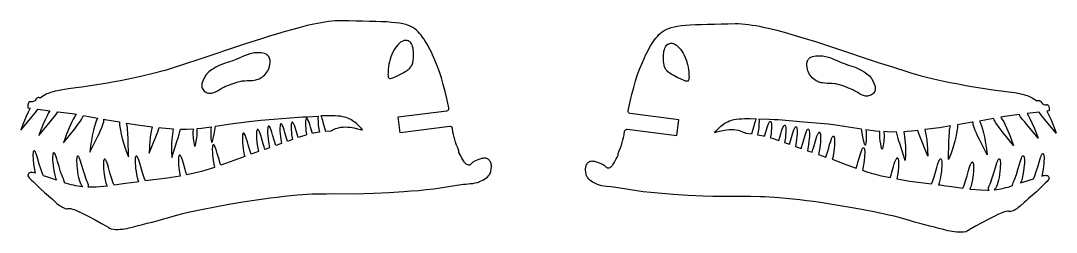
# Model space of a CAD drawing. Header units: millimetres. Extents: x 730 to 1091, y 114 to 329.
# Drawn here: x 960.9 to 1090.6, y 113.9 to 140.5 of the extents above; entities that cross this region are included whole.
import ezdxf

# ---------------------------------------------------------------- set-up
doc = ezdxf.new("R2010")
doc.units = ezdxf.units.MM

msp = doc.modelspace()

# ---------------------------------------------------------------- linework, layer by layer
at = {"flags": 128}
for points in [[(1008.429253, 126.403298), (1008.171798, 128.386658), (1014.250963, 129.175781, 0.439049), (1014.505557, 129.53674), (1014.253642, 130.700777), (1014.038321, 131.596543), (1013.80954, 132.455829), (1013.567602, 133.27775), (1013.312809, 134.06142), (1013.045465, 134.805953), (1012.765871, 135.510463), (1012.474331, 136.174066), (1012.324176, 136.490248), (1012.171147, 136.795873), (1012.015284, 137.090827), (1011.856623, 137.375), (1011.695202, 137.648281), (1011.53106, 137.910561), (1011.364234, 138.161727), (1011.194761, 138.401669), (1011.022681, 138.630277), (1010.84803, 138.847441), (1010.654522, 139.064966), (1010.450956, 139.2612), (1010.23222, 139.437242), (1009.993208, 139.594193), (1009.728808, 139.733148), (1009.433912, 139.85521), (1009.103409, 139.961475), (1008.732192, 140.053044), (1008.31515, 140.131014), (1007.847173, 140.196485), (1007.323153, 140.250556), (1006.73798, 140.294326), (1006.086544, 140.328893), (1005.363737, 140.355357), (1004.564449, 140.374816), (1003.68357, 140.388369), (1002.86282, 140.411031), (1001.977865, 140.443066), (1001.093479, 140.457875), (1000.671742, 140.450508), (1000.274439, 140.42886), (999.861433, 140.389728), (999.424738, 140.336111), (998.972662, 140.270241), (998.513511, 140.194349), (998.055595, 140.110666), (997.607221, 140.021423), (996.772326, 139.83518), (995.876567, 139.610714), (994.953042, 139.362876), (994.005862, 139.094473), (993.039143, 138.808313), (992.056998, 138.507204), (991.063541, 138.193954), (989.059148, 137.542258), (987.058876, 136.875689), (985.095634, 136.216707), (983.202333, 135.587774), (981.411887, 135.01135), (979.491691, 134.387409), (978.982174, 134.229104), (978.41844, 134.067255), (977.805787, 133.902934), (977.14951, 133.737208), (976.454905, 133.571145), (975.72727, 133.405817), (974.971902, 133.24229), (974.194095, 133.081633), (973.399146, 132.924916), (972.592354, 132.773206), (971.779012, 132.627574), (970.964419, 132.489088), (970.153869, 132.358816), (969.352661, 132.237827), (968.56609, 132.127191), (967.799453, 132.027975), (966.893365, 131.909986), (966.134074, 131.795785), (965.501163, 131.679922), (965.225719, 131.619663), (964.974211, 131.556944), (964.744088, 131.491083), (964.532799, 131.4214), (964.33779, 131.347213), (964.156508, 131.26784), (963.986402, 131.1826), (963.824919, 131.090812), (963.669505, 130.991794), (963.517611, 130.884865), (963.319468, 130.754257), (963.24135, 130.79058), (963.161749, 130.81096), (963.083545, 130.814561), (963.009621, 130.800548), (962.975563, 130.784351), (962.937056, 130.756771), (962.847926, 130.669361), (962.744682, 130.542109), (962.629784, 130.378804), (962.476324, 130.319847), (962.341702, 130.283306), (962.230274, 130.270577), (962.184619, 130.273579), (962.146396, 130.283059), (962.10211, 130.295943), (962.060585, 130.300612), (962.021825, 130.297079), (961.985839, 130.285357), (961.952633, 130.265462), (961.922214, 130.237405), (961.869762, 130.156865), (961.828535, 130.043849), (961.798588, 129.898464), (961.779973, 129.720822), (961.772744, 129.511034), (962.092806, 129.472079), (961.836563, 128.98041), (961.587759, 128.461086), (961.35747, 127.935187), (961.156774, 127.423793), (960.901547, 126.727457), (962.34241, 128.448746), (962.736791, 128.933688), (963.051147, 129.355441), (964.553071, 129.172644), (964.401369, 128.907067), (964.247683, 128.622543), (963.943818, 128.014763), (963.660391, 127.385524), (963.532252, 127.074178), (963.416317, 126.771049), (963.16109, 126.074713), (964.601952, 127.796001), (964.900295, 128.159498), (965.156165, 128.487426), (965.369524, 128.781225), (965.540331, 129.042333), (967.357299, 128.80224), (967.830775, 128.717935), (967.663993, 128.439611), (967.488866, 128.121674), (967.309667, 127.772607), (967.130668, 127.400897), (966.956143, 127.015032), (966.790365, 126.623498), (966.637607, 126.234783), (966.502142, 125.857372), (966.26348, 125.155185), (967.663169, 126.910119), (968.064191, 127.427813), (968.380848, 127.871619), (968.507651, 128.066943), (968.613499, 128.245153), (968.698435, 128.406698), (968.762504, 128.552032), (970.525546, 128.238108), (970.467385, 128.118779), (970.406757, 127.975816), (970.280503, 127.627735), (970.151594, 127.211354), (970.024838, 126.744172), (969.905046, 126.24368), (969.797025, 125.727374), (969.705587, 125.212749), (969.635538, 124.717297), (969.546954, 123.98097), (970.554263, 125.987024), (970.745501, 126.37619), (970.909324, 126.727701), (971.045944, 127.042433), (971.155571, 127.321265), (971.238417, 127.565074), (971.294692, 127.774741), (971.324608, 127.951142), (971.328376, 128.095156), (971.441167, 128.075073), (973.286996, 127.762916), (973.276788, 127.65469), (973.277822, 127.517058), (973.289469, 127.352857), (973.311101, 127.164924), (973.381803, 126.729215), (973.484898, 126.23263), (973.615357, 125.697869), (973.768148, 125.147634), (973.938242, 124.604625), (974.120609, 124.09154), (974.384566, 123.398465), (974.343571, 125.642844), (974.322066, 126.30271), (974.282388, 126.849894), (974.25509, 127.082199), (974.22248, 127.287495), (974.184299, 127.46617), (974.140291, 127.61861), (975.530041, 127.383583), (977.349695, 127.16242), (977.230319, 126.552222), (977.129445, 125.891884), (977.053717, 125.21939), (977.027361, 124.890455), (977.009785, 124.572724), (976.978982, 123.831726), (977.826534, 125.910326), (978.068194, 126.530277), (978.164542, 126.803743), (978.243817, 127.053747), (978.590225, 127.011644), (979.976636, 126.897727), (979.928131, 126.584137), (979.885568, 126.244982), (979.849578, 125.886844), (979.820791, 125.516309), (979.79984, 125.13996), (979.787357, 124.76438), (979.783972, 124.396154), (979.790317, 124.041864), (979.814845, 123.300633), (980.505066, 125.436636), (980.636311, 125.855721), (980.744787, 126.23249), (980.829752, 126.568072), (980.890456, 126.863593), (981.661809, 126.844822), (982.501716, 126.905697), (982.480454, 126.736675), (982.467451, 126.550158), (982.462886, 126.348315), (982.46694, 126.133319), (982.479791, 125.907341), (982.50162, 125.672551), (982.532606, 125.431122), (982.572928, 125.185225), (982.619829, 124.947716), (982.661475, 124.791085), (982.681114, 124.744356), (982.700382, 124.719355), (982.719596, 124.716585), (982.739069, 124.736548), (982.759117, 124.779749), (982.780053, 124.846689), (982.825851, 125.053802), (982.87898, 125.361907), (982.941956, 125.775029), (982.981234, 126.099441), (983.002087, 126.407947), (983.004491, 126.69148), (982.988417, 126.940973), (983.547491, 126.981493), (984.748031, 127.145542), (984.70626, 126.824877), (984.686988, 126.468257), (984.69088, 126.084969), (984.718602, 125.684299), (984.745814, 125.443738), (984.774439, 125.284213), (984.790169, 125.236027), (984.807316, 125.209527), (984.826237, 125.205185), (984.847286, 125.22348), (984.870818, 125.264886), (984.897188, 125.329878), (984.959861, 125.532523), (985.038145, 125.835216), (985.13488, 126.241761), (985.269487, 127.216796), (986.366018, 127.383613), (987.445954, 127.551499), (988.48772, 127.704438), (989.469741, 127.826417), (990.958724, 127.972679), (992.565408, 128.113186), (995.663582, 128.374314), (996.239857, 128.389002), (996.849321, 128.418558), (998.129109, 128.491776), (998.113442, 128.207119), (998.122667, 127.838302), (998.158617, 127.388962), (998.223122, 126.862734), (998.291902, 126.500602), (997.565009, 126.366219), (997.418472, 126.32744), (997.181153, 127.126051), (997.093677, 127.435303), (997.01016, 127.690252), (996.931331, 127.89213), (996.857915, 128.042171), (996.790639, 128.141607), (996.75953, 128.172732), (996.730229, 128.191669), (996.702826, 128.198571), (996.677412, 128.193591), (996.654077, 128.176884), (996.632914, 128.148604), (996.597461, 128.057944), (996.571781, 127.92284), (996.556599, 127.744526), (996.552642, 127.524234), (996.560636, 127.263197), (996.581308, 126.962646), (996.615385, 126.623816), (996.663592, 126.247939), (996.685342, 126.133423), (996.492568, 126.082407), (995.637744, 125.805752), (995.386963, 126.649663), (995.299486, 126.958915), (995.21597, 127.213864), (995.137141, 127.415743), (995.063725, 127.565783), (994.996449, 127.665219), (994.96534, 127.696344), (994.936038, 127.715281), (994.908636, 127.722183), (994.883221, 127.717203), (994.859887, 127.700496), (994.838723, 127.672217), (994.803271, 127.581556), (994.777591, 127.446452), (994.762409, 127.268138), (994.758451, 127.047846), (994.766446, 126.786809), (994.787118, 126.486259), (994.821195, 126.147429), (994.869402, 125.771551), (994.911895, 125.547818), (994.309185, 125.325945), (993.973871, 126.45432), (993.886395, 126.763573), (993.802878, 127.018521), (993.724049, 127.2204), (993.650633, 127.37044), (993.583357, 127.469876), (993.552249, 127.501002), (993.522948, 127.519938), (993.495545, 127.52684), (993.470131, 127.52186), (993.446796, 127.505154), (993.425633, 127.476875), (993.390179, 127.386213), (993.364499, 127.251109), (993.349317, 127.072795), (993.34536, 126.852503), (993.353355, 126.591466), (993.374027, 126.290916), (993.408103, 125.952087), (993.456311, 125.576209), (993.55647, 125.048853), (993.318913, 124.961402), (992.850244, 124.796572), (992.636894, 125.462856), (992.438083, 126.164322), (992.350607, 126.473575), (992.26709, 126.728523), (992.188261, 126.930402), (992.114845, 127.080443), (992.047569, 127.179878), (992.01646, 127.211004), (991.98716, 127.22994), (991.959756, 127.236842), (991.934342, 127.231863), (991.911008, 127.215156), (991.889844, 127.186877), (991.854391, 127.096215), (991.828711, 126.961112), (991.813529, 126.782797), (991.809572, 126.562505), (991.817567, 126.301468), (991.838239, 126.000918), (991.872315, 125.662089), (991.920523, 125.286211), (992.065911, 124.520722), (991.481243, 124.315096), (991.36724, 124.651382), (991.253538, 125.012141), (991.04192, 125.755029), (990.954443, 126.064281), (990.870927, 126.31923), (990.792098, 126.521108), (990.718682, 126.671149), (990.651406, 126.770585), (990.620298, 126.80171), (990.590996, 126.820647), (990.563593, 126.827549), (990.538179, 126.822569), (990.514845, 126.805862), (990.493681, 126.777583), (990.458229, 126.686922), (990.432547, 126.551818), (990.417365, 126.373504), (990.413409, 126.153212), (990.421403, 125.892175), (990.442075, 125.591625), (990.476151, 125.252795), (990.524359, 124.876917), (990.683499, 124.039023), (989.763991, 123.723487), (989.63841, 124.080082), (989.512355, 124.471221), (989.390607, 124.879514), (989.277951, 125.28757), (989.190475, 125.596822), (989.106958, 125.85177), (989.028129, 126.053649), (988.954713, 126.20369), (988.887437, 126.303125), (988.856328, 126.334251), (988.827027, 126.353188), (988.799624, 126.360089), (988.77421, 126.35511), (988.750875, 126.338403), (988.729712, 126.310123), (988.694259, 126.219462), (988.668579, 126.084359), (988.653397, 125.906045), (988.64944, 125.685752), (988.657434, 125.424716), (988.678106, 125.124165), (988.712183, 124.785335), (988.760391, 124.409458), (988.846944, 123.880535), (988.895072, 123.648166), (988.946807, 123.43676), (987.124631, 122.757384), (985.966774, 122.345521), (985.849743, 122.687215), (985.732904, 123.055704), (985.620208, 123.436954), (985.515605, 123.816935), (985.428128, 124.126187), (985.344612, 124.381136), (985.265782, 124.583015), (985.192367, 124.733055), (985.125091, 124.832491), (985.093982, 124.863616), (985.064681, 124.882553), (985.037278, 124.889455), (985.011863, 124.884475), (984.98853, 124.867769), (984.967365, 124.839489), (984.931913, 124.748828), (984.906233, 124.613724), (984.89105, 124.43541), (984.887093, 124.215118), (984.895088, 123.954081), (984.91576, 123.653531), (984.949836, 123.314701), (984.998044, 122.938823), (985.164904, 122.060285), (984.629305, 121.884663), (984.090928, 121.718831), (983.549394, 121.564159), (983.004326, 121.422014), (981.693449, 121.140534), (981.583214, 121.470014), (981.473339, 121.821333), (981.268565, 122.542095), (981.181088, 122.851346), (981.097573, 123.106295), (981.018743, 123.308174), (980.945328, 123.458215), (980.878052, 123.55765), (980.846943, 123.588775), (980.817641, 123.607713), (980.790238, 123.614613), (980.764824, 123.609634), (980.74149, 123.592928), (980.720326, 123.564648), (980.684874, 123.473987), (980.659193, 123.338884), (980.64401, 123.160569), (980.640054, 122.940277), (980.648048, 122.679241), (980.66872, 122.37869), (980.702796, 122.03986), (980.751004, 121.663983), (980.881098, 120.979022), (979.242588, 120.710974), (976.525912, 120.364318), (976.370608, 120.754668), (976.19628, 121.261782), (976.018813, 121.834608), (975.854096, 122.422095), (975.766619, 122.731346), (975.683104, 122.986296), (975.604274, 123.188175), (975.530859, 123.338215), (975.463583, 123.43765), (975.432474, 123.468776), (975.403172, 123.487712), (975.375769, 123.494614), (975.350355, 123.489634), (975.327021, 123.472928), (975.305857, 123.444649), (975.270405, 123.353988), (975.244723, 123.218883), (975.229542, 123.040569), (975.225585, 122.820278), (975.233579, 122.55924), (975.254251, 122.258691), (975.288328, 121.919861), (975.336535, 121.543983), (975.398129, 121.153063), (975.467897, 120.807605), (975.548229, 120.507206), (975.641521, 120.251467), (975.439151, 120.225644), (974.733322, 120.131602), (974.026137, 120.028178), (972.608509, 119.822443), (972.602783, 119.83649), (972.53252, 119.99376), (972.450507, 120.202635), (972.26312, 120.739136), (972.0644, 121.373865), (971.878126, 122.034691), (971.790649, 122.343943), (971.707133, 122.598892), (971.628304, 122.80077), (971.554888, 122.950811), (971.487612, 123.050247), (971.456503, 123.081373), (971.427202, 123.100309), (971.399799, 123.107211), (971.374385, 123.102231), (971.351051, 123.085524), (971.329887, 123.057245), (971.294434, 122.966584), (971.268754, 122.83148), (971.253572, 122.653166), (971.249614, 122.432874), (971.257609, 122.171837), (971.278282, 121.871286), (971.312358, 121.532457), (971.360565, 121.15658), (971.432976, 120.704567), (971.515665, 120.31403), (971.561613, 120.141491), (971.61103, 119.983931), (971.664216, 119.841222), (971.72147, 119.713231), (970.350486, 119.5909), (969.501707, 119.57848), (969.308198, 119.588843), (969.351679, 119.628942), (969.380486, 119.678616), (969.394749, 119.738547), (969.394599, 119.809414), (969.380167, 119.891896), (969.351583, 119.986675), (969.308978, 120.094427), (969.252483, 120.215835), (969.18222, 120.373106), (969.100206, 120.581981), (968.91282, 121.118482), (968.7141, 121.75321), (968.527825, 122.414037), (968.440349, 122.723289), (968.356833, 122.978238), (968.278004, 123.180117), (968.204588, 123.330158), (968.137312, 123.429592), (968.106203, 123.460718), (968.076902, 123.479655), (968.049499, 123.486556), (968.024085, 123.481577), (968.00075, 123.464871), (967.979586, 123.436591), (967.944134, 123.34593), (967.918454, 123.210826), (967.903272, 123.032511), (967.899315, 122.81222), (967.907309, 122.551182), (967.927981, 122.250633), (967.962058, 121.911803), (968.010264, 121.535926), (968.070305, 121.152124), (968.136496, 120.811478), (968.209428, 120.513052), (968.289694, 120.255918), (968.377885, 120.03914), (968.474594, 119.861789), (968.526327, 119.787607), (968.580412, 119.722932), (968.636922, 119.667647), (968.695931, 119.621636), (968.653995, 119.623882), (968.363944, 119.656623), (968.075919, 119.700428), (967.789742, 119.754308), (967.505239, 119.817274), (967.222232, 119.888338), (966.940545, 119.96651), (966.380429, 120.140224), (966.38171, 120.230864), (966.358764, 120.340707), (966.312212, 120.471119), (966.242677, 120.623462), (966.172414, 120.780733), (966.090401, 120.989608), (965.903014, 121.526109), (965.704295, 122.160837), (965.51802, 122.821664), (965.430544, 123.130916), (965.347028, 123.385865), (965.268199, 123.587744), (965.194783, 123.737784), (965.127507, 123.837219), (965.096398, 123.868345), (965.067097, 123.887281), (965.039693, 123.894183), (965.014279, 123.889203), (964.990945, 123.872498), (964.969781, 123.844218), (964.934329, 123.753557), (964.908648, 123.618452), (964.893466, 123.440138), (964.889509, 123.219847), (964.897504, 122.958809), (964.918176, 122.65826), (964.952252, 122.31943), (965.000459, 121.943552), (965.074915, 121.480151), (965.159999, 121.081467), (965.207251, 120.90601), (965.258029, 120.746275), (965.312623, 120.602105), (965.371321, 120.473347), (964.561577, 120.744926), (964.154971, 120.872221), (963.74638, 120.989496), (963.672483, 121.163738), (963.590894, 121.376707), (963.413354, 121.891214), (963.231181, 122.47779), (963.061795, 123.081207), (962.974318, 123.390459), (962.890802, 123.645409), (962.811973, 123.847286), (962.738557, 123.997328), (962.671281, 124.096763), (962.640173, 124.127888), (962.610871, 124.146825), (962.583468, 124.153726), (962.558054, 124.148747), (962.53472, 124.13204), (962.513556, 124.103761), (962.478103, 124.0131), (962.452422, 123.877996), (962.437241, 123.699682), (962.433284, 123.47939), (962.441278, 123.218353), (962.46195, 122.917803), (962.496027, 122.578973), (962.544234, 122.203096), (962.707923, 121.341253), (962.531543, 121.395738), (962.356845, 121.428043), (962.270421, 121.432943), (962.184771, 121.428777), (962.100014, 121.414373), (962.016268, 121.388553), (961.938196, 121.343333), (961.872199, 121.275639), (961.827061, 121.194002), (961.815059, 121.150618), (961.811567, 121.106947), (961.817828, 121.043329), (961.832665, 120.982677), (961.855236, 120.924723), (961.884698, 120.8692), (961.960915, 120.764374), (962.054573, 120.66606), (962.267219, 120.480407), (962.468659, 120.295113), (962.922437, 119.826529), (963.393389, 119.373957), (963.878947, 118.936904), (964.376546, 118.514877), (964.641785, 118.283968), (964.903588, 118.040516), (965.433113, 117.556044), (965.708946, 117.335056), (965.851406, 117.234256), (965.997568, 117.141587), (966.147942, 117.058302), (966.303034, 116.985653), (966.463351, 116.92489), (966.6294, 116.877268), (966.67181, 116.872325), (966.714471, 116.876044), (966.800371, 116.898853), (966.886754, 116.924465), (966.973271, 116.931648), (967.186986, 116.897287), (967.396251, 116.842424), (967.601778, 116.771074), (967.804278, 116.687247), (968.20304, 116.498219), (968.59823, 116.307443), (969.006807, 116.113569), (969.410778, 115.909794), (970.20866, 115.480983), (970.999382, 115.037883), (971.790445, 114.597368), (971.901264, 114.527257), (972.010052, 114.45147), (972.122306, 114.385549), (972.18145, 114.361143), (972.243521, 114.345031), (972.522079, 114.306101), (972.80121, 114.286847), (973.080818, 114.285428), (973.360802, 114.300003), (973.641064, 114.32873), (973.921503, 114.369766), (974.202021, 114.421271), (974.482518, 114.481402), (975.043055, 114.620174), (975.602319, 114.771351), (976.159516, 114.920196), (976.713853, 115.051977), (977.360832, 115.203158), (978.003407, 115.374082), (978.643045, 115.558169), (979.281215, 115.748838), (980.559023, 116.123594), (981.201597, 116.294518), (981.848577, 116.445698), (983.552058, 116.800989), (985.261241, 117.137094), (986.975543, 117.451692), (988.69438, 117.742464), (990.417171, 118.007091), (991.279867, 118.128876), (992.143332, 118.243255), (993.007496, 118.349939), (993.872284, 118.448637), (994.737622, 118.539059), (995.603441, 118.620917), (996.194288, 118.668007), (996.785885, 118.704495), (997.378141, 118.731673), (997.970964, 118.750834), (999.157939, 118.770277), (1000.346076, 118.773167), (1002.722886, 118.770661), (1003.910086, 118.78595), (1005.0955, 118.826058), (1006.978285, 118.921355), (1008.861598, 119.037008), (1009.802482, 119.106023), (1010.742334, 119.184391), (1011.680766, 119.273536), (1012.617389, 119.374879), (1016.056105, 119.918684), (1016.345678, 119.956147), (1016.638779, 119.982266), (1017.227268, 120.027724), (1017.518511, 120.06069), (1017.804989, 120.109565), (1018.084631, 120.181161), (1018.221239, 120.22761), (1018.355361, 120.282293), (1018.760972, 120.476729), (1018.961405, 120.589685), (1019.152543, 120.71532), (1019.328599, 120.855273), (1019.483787, 121.011185), (1019.551747, 121.095638), (1019.612322, 121.184696), (1019.664785, 121.278563), (1019.708417, 121.377446), (1019.775644, 121.592704), (1019.819559, 121.826448), (1019.83736, 122.069388), (1019.835591, 122.191403), (1019.826242, 122.312232), (1019.808962, 122.430714), (1019.783402, 122.545687), (1019.74921, 122.65599), (1019.706036, 122.760462), (1019.653531, 122.85794), (1019.591342, 122.947265), (1019.51912, 123.027273), (1019.436515, 123.096805), (1019.345907, 123.152137), (1019.250301, 123.191263), (1019.15029, 123.215588), (1019.046462, 123.226518), (1018.939403, 123.225461), (1018.829706, 123.213824), (1018.717958, 123.19301), (1018.604749, 123.164429), (1018.376302, 123.089588), (1018.14908, 123.000552), (1017.717157, 122.824902), (1017.617299, 122.773269), (1017.523677, 122.701572), (1017.345931, 122.534248), (1017.2572, 122.456748), (1017.16549, 122.395443), (1017.117799, 122.373697), (1017.0685, 122.359397), (1017.017305, 122.353679), (1016.963925, 122.357675), (1016.861009, 122.38353), (1016.766102, 122.423885), (1016.678471, 122.477311), (1016.597387, 122.542378), (1016.522117, 122.617656), (1016.451931, 122.701715), (1016.323884, 122.890459), (1016.207395, 123.09717), (1016.096613, 123.310412), (1015.985689, 123.518745), (1015.868772, 123.710732), (1015.734188, 123.951429), (1015.773054, 124.15645), (1015.618049, 124.512634), (1015.479364, 124.864554), (1015.356718, 125.210141), (1015.249831, 125.547325), (1015.158425, 125.874035), (1015.082217, 126.188205), (1015.020929, 126.487764), (1014.943581, 126.956783, 0.404186), (1014.608961, 127.205472), (1008.429253, 126.403298)], [(1043.026694, 126.043291), (1043.28415, 128.026651), (1037.204984, 128.815774, -0.439049), (1036.95039, 129.176733), (1037.202305, 130.34077), (1037.417626, 131.236536), (1037.646407, 132.095822), (1037.888346, 132.917743), (1038.143138, 133.701412), (1038.410483, 134.445945), (1038.690076, 135.150456), (1038.981616, 135.814058), (1039.131771, 136.130241), (1039.2848, 136.435866), (1039.440664, 136.73082), (1039.599324, 137.014992), (1039.760745, 137.288274), (1039.924887, 137.550554), (1040.091714, 137.80172), (1040.261186, 138.041662), (1040.433266, 138.27027), (1040.607917, 138.487433), (1040.801426, 138.704959), (1041.004992, 138.901193), (1041.223727, 139.077235), (1041.46274, 139.234186), (1041.72714, 139.373141), (1042.022036, 139.495203), (1042.352538, 139.601468), (1042.723755, 139.693037), (1043.140798, 139.771007), (1043.608774, 139.836478), (1044.132794, 139.890549), (1044.717968, 139.934319), (1045.369404, 139.968885), (1046.09221, 139.995349), (1046.891498, 140.014808), (1047.772377, 140.028362), (1048.593127, 140.051024), (1049.478082, 140.083059), (1050.362469, 140.097868), (1050.784205, 140.0905), (1051.181508, 140.068853), (1051.594514, 140.02972), (1052.031209, 139.976103), (1052.483286, 139.910234), (1052.942436, 139.834342), (1053.400352, 139.750659), (1053.848726, 139.661416), (1054.683622, 139.475173), (1055.57938, 139.250707), (1056.502906, 139.002868), (1057.450085, 138.734466), (1058.416804, 138.448306), (1059.398949, 138.147197), (1060.392406, 137.833946), (1062.396799, 137.182251), (1064.397071, 136.515682), (1066.360314, 135.8567), (1068.253614, 135.227767), (1070.04406, 134.651343), (1071.964257, 134.027402), (1072.473774, 133.869097), (1073.037508, 133.707248), (1073.650161, 133.542927), (1074.306438, 133.377201), (1075.001043, 133.211138), (1075.728677, 133.04581), (1076.484046, 132.882282), (1077.261853, 132.721626), (1078.056801, 132.564908), (1078.863594, 132.413199), (1079.676935, 132.267567), (1080.491529, 132.129081), (1081.302078, 131.998809), (1082.103286, 131.87782), (1082.889857, 131.767184), (1083.656495, 131.667968), (1084.562583, 131.549979), (1085.321873, 131.435778), (1085.954784, 131.319914), (1086.230229, 131.259656), (1086.481737, 131.196937), (1086.711859, 131.131076), (1086.923148, 131.061393), (1087.118158, 130.987206), (1087.29944, 130.907833), (1087.469546, 130.822593), (1087.631029, 130.730805), (1087.786442, 130.631787), (1087.938336, 130.524857), (1088.13648, 130.394249), (1088.214597, 130.430573), (1088.294199, 130.450953), (1088.372402, 130.454554), (1088.446326, 130.440541), (1088.480385, 130.424344), (1088.518891, 130.396764), (1088.608022, 130.309354), (1088.711265, 130.182102), (1088.826164, 130.018797), (1088.979624, 129.95984), (1089.114246, 129.923298), (1089.225673, 129.910569), (1089.271328, 129.913571), (1089.309551, 129.923051), (1089.353837, 129.935935), (1089.395363, 129.940605), (1089.434122, 129.937071), (1089.470108, 129.925349), (1089.503314, 129.905455), (1089.533733, 129.877398), (1089.586186, 129.796858), (1089.627413, 129.683841), (1089.65736, 129.538457), (1089.675975, 129.360815), (1089.683203, 129.151026), (1089.363142, 129.112072), (1089.619384, 128.620403), (1089.868188, 128.101079), (1090.098478, 127.57518), (1090.299173, 127.063786), (1090.5544, 126.367449), (1089.113538, 128.088739), (1088.719157, 128.573681), (1088.404801, 128.995433), (1086.902876, 128.812636), (1087.054578, 128.54706), (1087.208264, 128.262536), (1087.512129, 127.654755), (1087.795556, 127.025517), (1087.923695, 126.714171), (1088.03963, 126.411042), (1088.294857, 125.714705), (1086.853995, 127.435994), (1086.555652, 127.799491), (1086.299782, 128.127418), (1086.086424, 128.421217), (1085.915616, 128.682326), (1084.098648, 128.442233), (1083.625172, 128.357927), (1083.791954, 128.079604), (1083.967081, 127.761666), (1084.14628, 127.412599), (1084.325279, 127.04089), (1084.499805, 126.655025), (1084.665583, 126.263491), (1084.818341, 125.874776), (1084.953805, 125.497364), (1085.192468, 124.795177), (1083.792779, 126.550112), (1083.391756, 127.067805), (1083.075099, 127.511611), (1082.948296, 127.706936), (1082.842448, 127.885146), (1082.757512, 128.046691), (1082.693443, 128.192025), (1080.930401, 127.8781), (1080.988562, 127.758772), (1081.04919, 127.615809), (1081.175444, 127.267727), (1081.304353, 126.851347), (1081.431109, 126.384165), (1081.550901, 125.883673), (1081.658922, 125.367367), (1081.75036, 124.852742), (1081.82041, 124.35729), (1081.908993, 123.620962), (1080.901685, 125.627016), (1080.710447, 126.016183), (1080.546623, 126.367693), (1080.410004, 126.682426), (1080.300376, 126.961257), (1080.217531, 127.205067), (1080.161256, 127.414734), (1080.131339, 127.591135), (1080.127571, 127.735149), (1080.014781, 127.715066), (1078.168952, 127.402908), (1078.179159, 127.294683), (1078.178126, 127.15705), (1078.166479, 126.99285), (1078.144846, 126.804917), (1078.074144, 126.369208), (1077.97105, 125.872623), (1077.840591, 125.337862), (1077.687799, 124.787627), (1077.517706, 124.244617), (1077.335338, 123.731533), (1077.071381, 123.038457), (1077.112377, 125.282837), (1077.133881, 125.942702), (1077.17356, 126.489886), (1077.200857, 126.722192), (1077.233468, 126.927488), (1077.271648, 127.106163), (1077.315656, 127.258603), (1075.925907, 127.023575), (1074.106252, 126.802413), (1074.225628, 126.192215), (1074.326503, 125.531877), (1074.40223, 124.859383), (1074.428586, 124.530448), (1074.446162, 124.212716), (1074.476966, 123.471719), (1073.629414, 125.550319), (1073.387754, 126.17027), (1073.291406, 126.443735), (1073.21213, 126.69374), (1072.865722, 126.651637), (1071.479311, 126.53772), (1071.527816, 126.224129), (1071.570379, 125.884975), (1071.60637, 125.526837), (1071.635157, 125.156302), (1071.656107, 124.779953), (1071.668591, 124.404373), (1071.671976, 124.036146), (1071.665631, 123.681856), (1071.641103, 122.940625), (1070.950881, 125.076629), (1070.819637, 125.495714), (1070.71116, 125.872483), (1070.626196, 126.208065), (1070.565492, 126.503586), (1069.794138, 126.484815), (1068.954232, 126.54569), (1068.975494, 126.376668), (1068.988496, 126.190151), (1068.993061, 125.988308), (1068.989008, 125.773312), (1068.976156, 125.547333), (1068.954328, 125.312544), (1068.923342, 125.071114), (1068.883019, 124.825217), (1068.836118, 124.587709), (1068.794472, 124.431078), (1068.774834, 124.384349), (1068.755565, 124.359348), (1068.736351, 124.356578), (1068.716878, 124.376541), (1068.69683, 124.419742), (1068.675894, 124.486682), (1068.630097, 124.693794), (1068.576968, 125.001899), (1068.513991, 125.415022), (1068.474714, 125.739434), (1068.45386, 126.04794), (1068.451457, 126.331473), (1068.467531, 126.580966), (1067.908457, 126.621486), (1066.707916, 126.785535), (1066.749688, 126.46487), (1066.768959, 126.108249), (1066.765067, 125.724961), (1066.737345, 125.324291), (1066.710133, 125.08373), (1066.681509, 124.924206), (1066.665779, 124.87602), (1066.648631, 124.849519), (1066.62971, 124.845178), (1066.608661, 124.863473), (1066.585129, 124.904879), (1066.558759, 124.969871), (1066.496086, 125.172516), (1066.417802, 125.475208), (1066.321067, 125.881754), (1066.18646, 126.856789), (1065.089929, 127.023606), (1064.009993, 127.191492), (1062.968228, 127.344431), (1061.986206, 127.466409), (1060.497224, 127.612671), (1058.890539, 127.753179), (1055.792366, 128.014307), (1055.21609, 128.028995), (1054.606626, 128.058551), (1053.326838, 128.131768), (1053.342506, 127.847111), (1053.33328, 127.478295), (1053.29733, 127.028955), (1053.232825, 126.502726), (1053.164045, 126.140595), (1053.890939, 126.006212), (1054.037475, 125.967433), (1054.274795, 126.766044), (1054.362271, 127.075295), (1054.445787, 127.330245), (1054.524616, 127.532123), (1054.598032, 127.682164), (1054.665308, 127.781599), (1054.696417, 127.812725), (1054.725718, 127.831662), (1054.753122, 127.838563), (1054.778535, 127.833583), (1054.80187, 127.816877), (1054.823033, 127.788597), (1054.858486, 127.697937), (1054.884167, 127.562832), (1054.899349, 127.384518), (1054.903305, 127.164227), (1054.895311, 126.903189), (1054.874639, 126.602639), (1054.840563, 126.263809), (1054.792356, 125.887932), (1054.770606, 125.773416), (1054.96338, 125.722399), (1055.818204, 125.445745), (1056.068985, 126.289656), (1056.156462, 126.598907), (1056.239977, 126.853857), (1056.318806, 127.055736), (1056.392222, 127.205776), (1056.459498, 127.305211), (1056.490607, 127.336337), (1056.519909, 127.355274), (1056.547312, 127.362175), (1056.572726, 127.357195), (1056.59606, 127.340489), (1056.617224, 127.31221), (1056.652676, 127.221549), (1056.678357, 127.086444), (1056.693539, 126.90813), (1056.697496, 126.687839), (1056.689501, 126.426802), (1056.668829, 126.126252), (1056.634753, 125.787422), (1056.586546, 125.411544), (1056.544052, 125.187811), (1057.146763, 124.965938), (1057.482077, 126.094313), (1057.569553, 126.403565), (1057.653069, 126.658514), (1057.731898, 126.860393), (1057.805314, 127.010433), (1057.87259, 127.109869), (1057.903699, 127.140994), (1057.933, 127.159931), (1057.960402, 127.166833), (1057.985817, 127.161853), (1058.009152, 127.145147), (1058.030315, 127.116867), (1058.065768, 127.026206), (1058.091448, 126.891102), (1058.10663, 126.712788), (1058.110587, 126.492496), (1058.102593, 126.231459), (1058.081921, 125.930909), (1058.047844, 125.592079), (1057.999637, 125.216201), (1057.899477, 124.688846), (1058.137034, 124.601395), (1058.605703, 124.436565), (1058.819053, 125.102849), (1059.017865, 125.804315), (1059.105341, 126.113568), (1059.188857, 126.368516), (1059.267686, 126.570395), (1059.341102, 126.720436), (1059.408378, 126.819871), (1059.439487, 126.850996), (1059.468788, 126.869933), (1059.496191, 126.876835), (1059.521605, 126.871856), (1059.54494, 126.855149), (1059.566103, 126.826869), (1059.601556, 126.736208), (1059.627236, 126.601105), (1059.642418, 126.42279), (1059.646375, 126.202498), (1059.638381, 125.941461), (1059.617709, 125.640911), (1059.583632, 125.302081), (1059.535425, 124.926203), (1059.390037, 124.160715), (1059.974705, 123.955089), (1060.088707, 124.291374), (1060.202409, 124.652134), (1060.414027, 125.395022), (1060.501504, 125.704273), (1060.585021, 125.959223), (1060.66385, 126.161101), (1060.737266, 126.311142), (1060.804541, 126.410577), (1060.83565, 126.441703), (1060.864951, 126.46064), (1060.892354, 126.467541), (1060.917769, 126.462561), (1060.941103, 126.445855), (1060.962267, 126.417576), (1060.997719, 126.326915), (1061.0234, 126.19181), (1061.038582, 126.013496), (1061.042539, 125.793205), (1061.034545, 125.532168), (1061.013873, 125.231618), (1060.979796, 124.892788), (1060.931588, 124.51691), (1060.772448, 123.679016), (1061.691957, 123.36348), (1061.817537, 123.720075), (1061.943593, 124.111214), (1062.06534, 124.519506), (1062.177997, 124.927563), (1062.265473, 125.236814), (1062.348989, 125.491763), (1062.427818, 125.693642), (1062.501234, 125.843683), (1062.56851, 125.943118), (1062.599619, 125.974243), (1062.62892, 125.993181), (1062.656324, 126.000081), (1062.681737, 125.995103), (1062.705072, 125.978396), (1062.726235, 125.950116), (1062.761688, 125.859455), (1062.787369, 125.724352), (1062.802551, 125.546038), (1062.806507, 125.325745), (1062.798513, 125.064709), (1062.777841, 124.764158), (1062.743765, 124.425328), (1062.695557, 124.049451), (1062.609003, 123.520527), (1062.560875, 123.288159), (1062.50914, 123.076753), (1064.331316, 122.397377), (1065.489173, 121.985514), (1065.606205, 122.327208), (1065.723043, 122.695696), (1065.835739, 123.076947), (1065.940343, 123.456928), (1066.02782, 123.76618), (1066.111335, 124.021129), (1066.190165, 124.223008), (1066.26358, 124.373048), (1066.330856, 124.472483), (1066.361965, 124.503609), (1066.391267, 124.522546), (1066.41867, 124.529447), (1066.444084, 124.524467), (1066.467418, 124.507762), (1066.488582, 124.479482), (1066.524034, 124.388821), (1066.549714, 124.253716), (1066.564897, 124.075402), (1066.568854, 123.855111), (1066.56086, 123.594073), (1066.540188, 123.293524), (1066.506111, 122.954694), (1066.457904, 122.578816), (1066.291044, 121.700278), (1066.826642, 121.524656), (1067.36502, 121.358824), (1067.906554, 121.204152), (1068.451621, 121.062007), (1069.762499, 120.780527), (1069.872734, 121.110007), (1069.982609, 121.461325), (1070.187382, 122.182088), (1070.274859, 122.491339), (1070.358375, 122.746288), (1070.437205, 122.948167), (1070.51062, 123.098208), (1070.577896, 123.197642), (1070.609005, 123.228768), (1070.638306, 123.247705), (1070.665709, 123.254606), (1070.691124, 123.249627), (1070.714457, 123.232921), (1070.735622, 123.204641), (1070.771074, 123.11398), (1070.796754, 122.978876), (1070.811937, 122.800562), (1070.815894, 122.58027), (1070.807899, 122.319233), (1070.787227, 122.018683), (1070.753151, 121.679853), (1070.704943, 121.303976), (1070.574849, 120.619015), (1072.21336, 120.350966), (1074.930036, 120.00431), (1075.085339, 120.394661), (1075.259668, 120.901774), (1075.437134, 121.474601), (1075.601851, 122.062087), (1075.689328, 122.371339), (1075.772844, 122.626289), (1075.851674, 122.828167), (1075.925089, 122.978207), (1075.992365, 123.077643), (1076.023474, 123.108769), (1076.052775, 123.127705), (1076.080178, 123.134607), (1076.105592, 123.129627), (1076.128926, 123.11292), (1076.15009, 123.084642), (1076.185543, 122.99398), (1076.211224, 122.858876), (1076.226406, 122.680562), (1076.230363, 122.46027), (1076.222368, 122.199233), (1076.201696, 121.898684), (1076.16762, 121.559854), (1076.119412, 121.183976), (1076.057819, 120.793055), (1075.988051, 120.447597), (1075.907718, 120.147199), (1075.814426, 119.89146), (1076.016796, 119.865637), (1076.722625, 119.771595), (1077.429811, 119.668171), (1078.847439, 119.462436), (1078.853164, 119.476483), (1078.923427, 119.633752), (1079.005441, 119.842628), (1079.192827, 120.379129), (1079.391547, 121.013857), (1079.577822, 121.674684), (1079.665299, 121.983936), (1079.748814, 122.238885), (1079.827643, 122.440763), (1079.901059, 122.590804), (1079.968335, 122.69024), (1079.999444, 122.721365), (1080.028746, 122.740302), (1080.056148, 122.747204), (1080.081563, 122.742224), (1080.104897, 122.725517), (1080.126061, 122.697237), (1080.161513, 122.606577), (1080.187193, 122.471473), (1080.202375, 122.293159), (1080.206333, 122.072867), (1080.198339, 121.81183), (1080.177666, 121.511279), (1080.143589, 121.172449), (1080.095383, 120.796572), (1080.022972, 120.34456), (1079.940283, 119.954023), (1079.894334, 119.781484), (1079.844917, 119.623924), (1079.791731, 119.481215), (1079.734478, 119.353224), (1081.105461, 119.230893), (1081.954241, 119.218472), (1082.147749, 119.228836), (1082.104269, 119.268934), (1082.075462, 119.318609), (1082.061199, 119.37854), (1082.061349, 119.449407), (1082.07578, 119.531889), (1082.104365, 119.626667), (1082.146969, 119.73442), (1082.203465, 119.855828), (1082.273728, 120.013099), (1082.355741, 120.221973), (1082.543128, 120.758475), (1082.741847, 121.393203), (1082.928122, 122.054029), (1083.015598, 122.363282), (1083.099114, 122.618231), (1083.177943, 122.820109), (1083.251359, 122.970151), (1083.318636, 123.069585), (1083.349744, 123.100711), (1083.379045, 123.119647), (1083.406449, 123.126549), (1083.431862, 123.12157), (1083.455197, 123.104863), (1083.476361, 123.076584), (1083.511813, 122.985922), (1083.537494, 122.850819), (1083.552676, 122.672504), (1083.556632, 122.452212), (1083.548638, 122.191175), (1083.527966, 121.890626), (1083.49389, 121.551796), (1083.445683, 121.175919), (1083.385642, 120.792117), (1083.319452, 120.451471), (1083.246519, 120.153045), (1083.166254, 119.895911), (1083.078062, 119.679133), (1082.981353, 119.501782), (1082.92962, 119.4276), (1082.875536, 119.362925), (1082.819026, 119.307639), (1082.760017, 119.261629), (1082.801952, 119.263875), (1083.092004, 119.296615), (1083.380028, 119.340421), (1083.666205, 119.394301), (1083.950709, 119.457267), (1084.233716, 119.528331), (1084.515402, 119.606503), (1085.075518, 119.780217), (1085.074238, 119.870856), (1085.097184, 119.9807), (1085.143736, 120.111111), (1085.21327, 120.263455), (1085.283533, 120.420726), (1085.365546, 120.6296), (1085.552933, 121.166101), (1085.751652, 121.80083), (1085.937927, 122.461656), (1086.025403, 122.770909), (1086.10892, 123.025858), (1086.187749, 123.227736), (1086.261165, 123.377777), (1086.328441, 123.477212), (1086.35955, 123.508338), (1086.38885, 123.527274), (1086.416254, 123.534176), (1086.441668, 123.529196), (1086.465002, 123.51249), (1086.486166, 123.484211), (1086.521619, 123.393549), (1086.547299, 123.258445), (1086.562481, 123.080131), (1086.566439, 122.859839), (1086.558443, 122.598802), (1086.537771, 122.298253), (1086.503695, 121.959423), (1086.455488, 121.583545), (1086.381033, 121.120143), (1086.295948, 120.72146), (1086.248696, 120.546003), (1086.197918, 120.386267), (1086.143325, 120.242097), (1086.084626, 120.11334), (1086.89437, 120.384918), (1087.300977, 120.512214), (1087.709567, 120.629488), (1087.783465, 120.803731), (1087.865053, 121.0167), (1088.042593, 121.531206), (1088.224766, 122.117783), (1088.394152, 122.7212), (1088.481629, 123.030452), (1088.565146, 123.285401), (1088.643975, 123.487279), (1088.717391, 123.63732), (1088.784667, 123.736756), (1088.815775, 123.767881), (1088.845076, 123.786818), (1088.872479, 123.793719), (1088.897893, 123.78874), (1088.921227, 123.772033), (1088.942391, 123.743754), (1088.977845, 123.653093), (1089.003525, 123.517989), (1089.018707, 123.339675), (1089.022664, 123.119383), (1089.014669, 122.858346), (1088.993997, 122.557795), (1088.959921, 122.218966), (1088.911713, 121.843089), (1088.748024, 120.981246), (1088.924404, 121.035731), (1089.099103, 121.068036), (1089.185526, 121.072936), (1089.271176, 121.06877), (1089.355933, 121.054365), (1089.439679, 121.028546), (1089.517751, 120.983326), (1089.583749, 120.915632), (1089.628886, 120.833995), (1089.640888, 120.790611), (1089.644381, 120.74694), (1089.638119, 120.683322), (1089.623282, 120.62267), (1089.600711, 120.564715), (1089.57125, 120.509193), (1089.495032, 120.404367), (1089.401374, 120.306053), (1089.188728, 120.120399), (1088.987288, 119.935106), (1088.533511, 119.466522), (1088.062558, 119.01395), (1087.577, 118.576896), (1087.079402, 118.154869), (1086.814163, 117.92396), (1086.55236, 117.680509), (1086.022834, 117.196037), (1085.747001, 116.975049), (1085.604542, 116.874248), (1085.45838, 116.78158), (1085.308005, 116.698295), (1085.152914, 116.625646), (1084.992596, 116.564883), (1084.826548, 116.51726), (1084.784137, 116.512317), (1084.741476, 116.516037), (1084.655576, 116.538846), (1084.569194, 116.564458), (1084.482676, 116.571641), (1084.268961, 116.53728), (1084.059696, 116.482417), (1083.85417, 116.411066), (1083.65167, 116.327239), (1083.252907, 116.138211), (1082.857717, 115.947436), (1082.449141, 115.753562), (1082.045169, 115.549787), (1081.247287, 115.120976), (1080.456566, 114.677876), (1079.665503, 114.237361), (1079.554683, 114.16725), (1079.445895, 114.091463), (1079.333641, 114.025541), (1079.274497, 114.001136), (1079.212426, 113.985024), (1078.933869, 113.946094), (1078.654737, 113.92684), (1078.375129, 113.925421), (1078.095145, 113.939996), (1077.814884, 113.968723), (1077.534445, 114.009759), (1077.253927, 114.061263), (1076.97343, 114.121395), (1076.412893, 114.260167), (1075.853629, 114.411344), (1075.296432, 114.560189), (1074.742095, 114.69197), (1074.095115, 114.84315), (1073.452541, 115.014074), (1072.812902, 115.198162), (1072.174733, 115.38883), (1070.896925, 115.763586), (1070.254351, 115.93451), (1069.60737, 116.085691), (1067.903889, 116.440982), (1066.194706, 116.777087), (1064.480404, 117.091684), (1062.761568, 117.382457), (1061.038777, 117.647084), (1060.176081, 117.768869), (1059.312615, 117.883248), (1058.448452, 117.989931), (1057.583664, 118.08863), (1056.718325, 118.179052), (1055.852506, 118.260909), (1055.26166, 118.308), (1054.670062, 118.344487), (1054.077807, 118.371666), (1053.484984, 118.390827), (1052.298008, 118.41027), (1051.109872, 118.41316), (1048.733061, 118.410654), (1047.545861, 118.425942), (1046.360447, 118.46605), (1044.477662, 118.561348), (1042.594349, 118.677001), (1041.653465, 118.746015), (1040.713613, 118.824384), (1039.775181, 118.913529), (1038.838558, 119.014872), (1035.399842, 119.558677), (1035.110269, 119.59614), (1034.817168, 119.622258), (1034.22868, 119.667717), (1033.937436, 119.700683), (1033.650958, 119.749557), (1033.371317, 119.821154), (1033.234709, 119.867603), (1033.100587, 119.922285), (1032.694976, 120.116722), (1032.494543, 120.229678), (1032.303405, 120.355313), (1032.127349, 120.495266), (1031.972161, 120.651178), (1031.904201, 120.735631), (1031.843626, 120.824689), (1031.791162, 120.918556), (1031.74753, 121.017439), (1031.680304, 121.232696), (1031.636388, 121.466441), (1031.618588, 121.709381), (1031.620357, 121.831396), (1031.629706, 121.952225), (1031.646985, 122.070707), (1031.672546, 122.185679), (1031.706737, 122.295983), (1031.749911, 122.400455), (1031.802417, 122.497933), (1031.864605, 122.587258), (1031.936827, 122.667266), (1032.019433, 122.736797), (1032.110041, 122.79213), (1032.205646, 122.831256), (1032.305657, 122.855581), (1032.409486, 122.866511), (1032.516544, 122.865454), (1032.626241, 122.853816), (1032.737989, 122.833003), (1032.851199, 122.804422), (1033.079645, 122.729581), (1033.306867, 122.640545), (1033.73879, 122.464895), (1033.838648, 122.413261), (1033.93227, 122.341565), (1034.110016, 122.174241), (1034.198748, 122.09674), (1034.290457, 122.035436), (1034.338148, 122.01369), (1034.387447, 121.99939), (1034.438643, 121.993672), (1034.492022, 121.997668), (1034.594939, 122.023523), (1034.689846, 122.063878), (1034.777476, 122.117304), (1034.85856, 122.182371), (1034.93383, 122.257649), (1035.004016, 122.341707), (1035.132063, 122.530452), (1035.248552, 122.737163), (1035.359334, 122.950405), (1035.470258, 123.158738), (1035.587176, 123.350724), (1035.721759, 123.591422), (1035.682893, 123.796442), (1035.837899, 124.152627), (1035.976584, 124.504547), (1036.09923, 124.850134), (1036.206116, 125.187318), (1036.297522, 125.514028), (1036.37373, 125.828198), (1036.435018, 126.127757), (1036.512367, 126.596776, -0.404186), (1036.846987, 126.845465), (1043.026694, 126.043291)]]:
    msp.add_lwpolyline(points, format="xyb", dxfattribs=at)
for points in [[(1010.029389, 135.439977), (1010.061146, 135.745404), (1010.079066, 136.034072), (1010.083386, 136.305385), (1010.074345, 136.558748), (1010.052181, 136.793565), (1010.017135, 137.009242), (1009.969443, 137.205181), (1009.909344, 137.380789), (1009.837077, 137.535469), (1009.752883, 137.668627), (1009.656996, 137.779664), (1009.549659, 137.867989), (1009.431108, 137.933004), (1009.301583, 137.974113), (1009.161321, 137.990723), (1009.010563, 137.982237), (1008.919297, 137.96505), (1008.827885, 137.93852), (1008.73651, 137.902957), (1008.645351, 137.858675), (1008.4644, 137.7452), (1008.286477, 137.600591), (1008.11302, 137.427346), (1007.945471, 137.227961), (1007.785273, 137.004935), (1007.633865, 136.760764), (1007.492688, 136.497945), (1007.363185, 136.218976), (1007.246795, 135.926355), (1007.144962, 135.622577), (1007.059123, 135.310141), (1006.990723, 134.991545), (1006.941203, 134.669283), (1006.912001, 134.345855), (1006.888842, 133.891772), (1006.88539, 133.710941), (1006.890208, 133.559683), (1006.90543, 133.437075), (1006.933196, 133.342194), (1006.975639, 133.274113), (1007.003033, 133.249835), (1007.034899, 133.231911), (1007.113112, 133.214663), (1007.212413, 133.221443), (1007.334943, 133.25133), (1007.482834, 133.303397), (1007.863256, 133.47038), (1008.370772, 133.714998), (1008.786662, 133.927318), (1009.128666, 134.125712), (1009.274195, 134.22201), (1009.403932, 134.317616), (1009.518772, 134.413456), (1009.619608, 134.510462), (1009.707335, 134.609563), (1009.782844, 134.711687), (1009.847029, 134.817765), (1009.900786, 134.928725), (1009.945007, 135.045497), (1009.980585, 135.169009), (1010.008415, 135.300193), (1010.029389, 135.439977)], [(1041.426559, 135.07997), (1041.394801, 135.385397), (1041.376881, 135.674064), (1041.372562, 135.945378), (1041.381603, 136.198741), (1041.403766, 136.433558), (1041.438813, 136.649235), (1041.486505, 136.845174), (1041.546604, 137.020782), (1041.61887, 137.175462), (1041.703065, 137.308619), (1041.798951, 137.419657), (1041.906289, 137.507982), (1042.024839, 137.572997), (1042.154364, 137.614106), (1042.294626, 137.630716), (1042.445384, 137.622229), (1042.536651, 137.605043), (1042.628063, 137.578512), (1042.719438, 137.54295), (1042.810597, 137.498668), (1042.991547, 137.385193), (1043.169471, 137.240584), (1043.342927, 137.067338), (1043.510476, 136.867954), (1043.670674, 136.644927), (1043.822083, 136.400757), (1043.963259, 136.137938), (1044.092762, 135.858969), (1044.209152, 135.566348), (1044.310986, 135.26257), (1044.396824, 134.950134), (1044.465224, 134.631537), (1044.514745, 134.309275), (1044.543947, 133.985848), (1044.567106, 133.531765), (1044.570557, 133.350934), (1044.56574, 133.199675), (1044.550517, 133.077068), (1044.522751, 132.982186), (1044.480308, 132.914105), (1044.452914, 132.889828), (1044.421048, 132.871904), (1044.342836, 132.854655), (1044.243534, 132.861436), (1044.121005, 132.891323), (1043.973114, 132.94339), (1043.592692, 133.110373), (1043.085175, 133.354991), (1042.669285, 133.567311), (1042.327281, 133.765704), (1042.181753, 133.862003), (1042.052015, 133.957608), (1041.937175, 134.053449), (1041.836339, 134.150454), (1041.748613, 134.249556), (1041.673104, 134.35168), (1041.608918, 134.457758), (1041.555161, 134.568718), (1041.510941, 134.68549), (1041.475362, 134.809002), (1041.447533, 134.940186), (1041.426559, 135.07997)], [(984.04717, 133.568741), (983.935791, 133.388966), (983.828229, 133.197685), (983.730876, 132.997928), (983.650124, 132.792726), (983.592363, 132.585108), (983.574102, 132.481341), (983.563987, 132.378105), (983.562814, 132.275781), (983.571385, 132.174748), (983.590497, 132.075384), (983.62095, 131.978067), (983.682926, 131.854291), (983.76836, 131.741961), (983.873128, 131.642125), (983.993103, 131.555829), (984.124161, 131.48412), (984.262174, 131.428044), (984.403017, 131.388651), (984.542564, 131.366985), (984.671611, 131.363097), (984.798254, 131.373983), (984.922764, 131.398062), (985.045407, 131.433755), (985.166452, 131.47948), (985.286167, 131.533659), (985.522678, 131.661051), (985.757082, 131.803289), (985.991525, 131.947728), (986.22815, 132.081728), (986.347951, 132.140861), (986.469101, 132.192643), (986.930923, 132.375359), (987.39484, 132.554722), (987.86376, 132.718178), (988.101006, 132.790017), (988.340593, 132.85317), (988.490157, 132.884452), (988.641895, 132.907488), (988.950239, 132.934671), (989.262308, 132.946424), (989.574789, 132.954453), (989.884366, 132.970462), (990.187725, 133.00616), (990.336036, 133.035048), (990.481549, 133.073248), (990.623851, 133.122222), (990.762525, 133.183433), (990.944999, 133.282651), (991.122212, 133.396935), (991.29152, 133.525373), (991.45028, 133.667051), (991.595849, 133.821055), (991.725584, 133.986471), (991.836842, 134.162386), (991.926979, 134.347887), (992.000923, 134.546263), (992.062457, 134.757755), (992.107223, 134.976871), (992.130862, 135.198122), (992.129016, 135.416018), (992.117174, 135.521992), (992.097325, 135.625068), (992.068927, 135.724561), (992.031432, 135.819784), (991.984298, 135.91005), (991.926979, 135.994673), (991.860123, 136.071357), (991.785263, 136.138648), (991.703185, 136.19713), (991.614673, 136.247385), (991.520513, 136.289997), (991.421488, 136.325547), (991.211982, 136.377795), (990.992436, 136.408792), (990.769122, 136.423199), (990.336306, 136.420894), (990.147777, 136.408103), (989.961343, 136.383206), (989.776802, 136.347412), (989.593959, 136.301927), (989.232567, 136.186724), (988.875578, 136.047264), (988.168457, 135.734251), (987.815149, 135.580033), (987.459891, 135.440233), (986.9137, 135.255412), (986.364509, 135.074394), (986.093167, 134.976781), (985.826331, 134.869881), (985.565751, 134.750284), (985.31318, 134.614574), (984.95775, 134.399472), (984.783062, 134.283735), (984.613966, 134.160724), (984.453148, 134.029081), (984.303287, 133.887442), (984.167067, 133.734449), (984.04717, 133.568741)], [(1067.408778, 133.208734), (1067.520157, 133.028959), (1067.627718, 132.837678), (1067.725072, 132.637921), (1067.805823, 132.432719), (1067.863584, 132.225101), (1067.881845, 132.121333), (1067.891961, 132.018098), (1067.893133, 131.915774), (1067.884562, 131.814741), (1067.86545, 131.715376), (1067.834997, 131.618059), (1067.773022, 131.494284), (1067.687587, 131.381954), (1067.582819, 131.282118), (1067.462844, 131.195821), (1067.331787, 131.124113), (1067.193774, 131.068037), (1067.05293, 131.028643), (1066.913383, 131.006978), (1066.784337, 131.003089), (1066.657693, 131.013975), (1066.533183, 131.038055), (1066.41054, 131.073747), (1066.289495, 131.119473), (1066.16978, 131.173651), (1065.93327, 131.301043), (1065.698865, 131.443281), (1065.464422, 131.587721), (1065.227797, 131.721721), (1065.107996, 131.780853), (1064.986847, 131.832636), (1064.525024, 132.015351), (1064.061108, 132.194715), (1063.592188, 132.358171), (1063.354941, 132.43001), (1063.115354, 132.493162), (1062.96579, 132.524445), (1062.814052, 132.547481), (1062.505709, 132.574664), (1062.19364, 132.586417), (1061.881159, 132.594446), (1061.571581, 132.610455), (1061.268223, 132.646152), (1061.119912, 132.675041), (1060.974398, 132.71324), (1060.832097, 132.762215), (1060.693422, 132.823426), (1060.510948, 132.922644), (1060.333735, 133.036928), (1060.164427, 133.165366), (1060.005667, 133.307044), (1059.860098, 133.461048), (1059.730364, 133.626464), (1059.619105, 133.802379), (1059.528968, 133.98788), (1059.455024, 134.186256), (1059.393491, 134.397748), (1059.348724, 134.616864), (1059.325085, 134.838115), (1059.326932, 135.056011), (1059.338774, 135.161985), (1059.358622, 135.265061), (1059.38702, 135.364554), (1059.424515, 135.459777), (1059.471649, 135.550043), (1059.528968, 135.634666), (1059.595825, 135.71135), (1059.670685, 135.77864), (1059.752763, 135.837122), (1059.841274, 135.887377), (1059.935434, 135.92999), (1060.03446, 135.96554), (1060.243965, 136.017788), (1060.463512, 136.048784), (1060.686826, 136.063192), (1061.119642, 136.060886), (1061.30817, 136.048096), (1061.494605, 136.023199), (1061.679145, 135.987405), (1061.861989, 135.94192), (1062.22338, 135.826717), (1062.580369, 135.687257), (1063.28749, 135.374244), (1063.640798, 135.220026), (1063.996056, 135.080226), (1064.542248, 134.895405), (1065.091439, 134.714387), (1065.362781, 134.616773), (1065.629617, 134.509874), (1065.890197, 134.390276), (1066.142768, 134.254567), (1066.498198, 134.039465), (1066.672886, 133.923727), (1066.841981, 133.800717), (1067.0028, 133.669073), (1067.15266, 133.527435), (1067.28888, 133.374442), (1067.408778, 133.208734)], [(1001.251199, 128.421637), (1000.93621, 128.468407), (1000.608821, 128.502384), (1000.270753, 128.524884), (999.923727, 128.537223), (999.209689, 128.536676), (998.480478, 128.511264), (998.543943, 128.365987), (998.608233, 128.189325), (998.673697, 127.981028), (998.740683, 127.740845), (999.07866, 126.603509), (999.749784, 126.661015), (999.904306, 126.745114), (1000.059191, 126.819584), (1000.2142, 126.884865), (1000.369098, 126.9414), (1000.523646, 126.989632), (1000.677606, 127.030001), (1000.982811, 127.088925), (1001.282813, 127.121708), (1001.575709, 127.13189), (1001.859599, 127.123006), (1002.132579, 127.098595), (1002.392749, 127.062195), (1002.638206, 127.017341), (1003.077378, 126.916432), (1003.43488, 126.824164), (1003.578251, 126.790116), (1003.695499, 126.768841), (1003.513346, 126.982818), (1003.289863, 127.221568), (1003.028086, 127.471649), (1002.883789, 127.596739), (1002.731057, 127.719621), (1002.570274, 127.838617), (1002.401816, 127.952046), (1002.226064, 128.058229), (1002.043399, 128.155484), (1001.8542, 128.242133), (1001.658846, 128.316494), (1001.45772, 128.376889), (1001.251199, 128.421637)], [(1050.204749, 128.06163), (1050.519737, 128.108399), (1050.847126, 128.142377), (1051.185194, 128.164877), (1051.532221, 128.177215), (1052.246259, 128.176668), (1052.975469, 128.151257), (1052.912005, 128.00598), (1052.847714, 127.829318), (1052.782251, 127.621021), (1052.715264, 127.380838), (1052.377288, 126.243502), (1051.706163, 126.301007), (1051.551642, 126.385107), (1051.396757, 126.459577), (1051.241747, 126.524858), (1051.086849, 126.581393), (1050.932302, 126.629625), (1050.778342, 126.669994), (1050.473136, 126.728918), (1050.173135, 126.761701), (1049.880238, 126.771882), (1049.596349, 126.762999), (1049.323368, 126.738588), (1049.063198, 126.702188), (1048.817741, 126.657334), (1048.378569, 126.556424), (1048.021067, 126.464156), (1047.877696, 126.430108), (1047.760448, 126.408834), (1047.942601, 126.622811), (1048.166085, 126.86156), (1048.427861, 127.111641), (1048.572159, 127.236732), (1048.72489, 127.359614), (1048.885674, 127.47861), (1049.054132, 127.592039), (1049.229883, 127.698222), (1049.412549, 127.795477), (1049.601748, 127.882126), (1049.797101, 127.956487), (1049.998227, 128.016882), (1050.204749, 128.06163)]]:
    msp.add_lwpolyline(points, dxfattribs=at)

doc.saveas('drawing.dxf')
